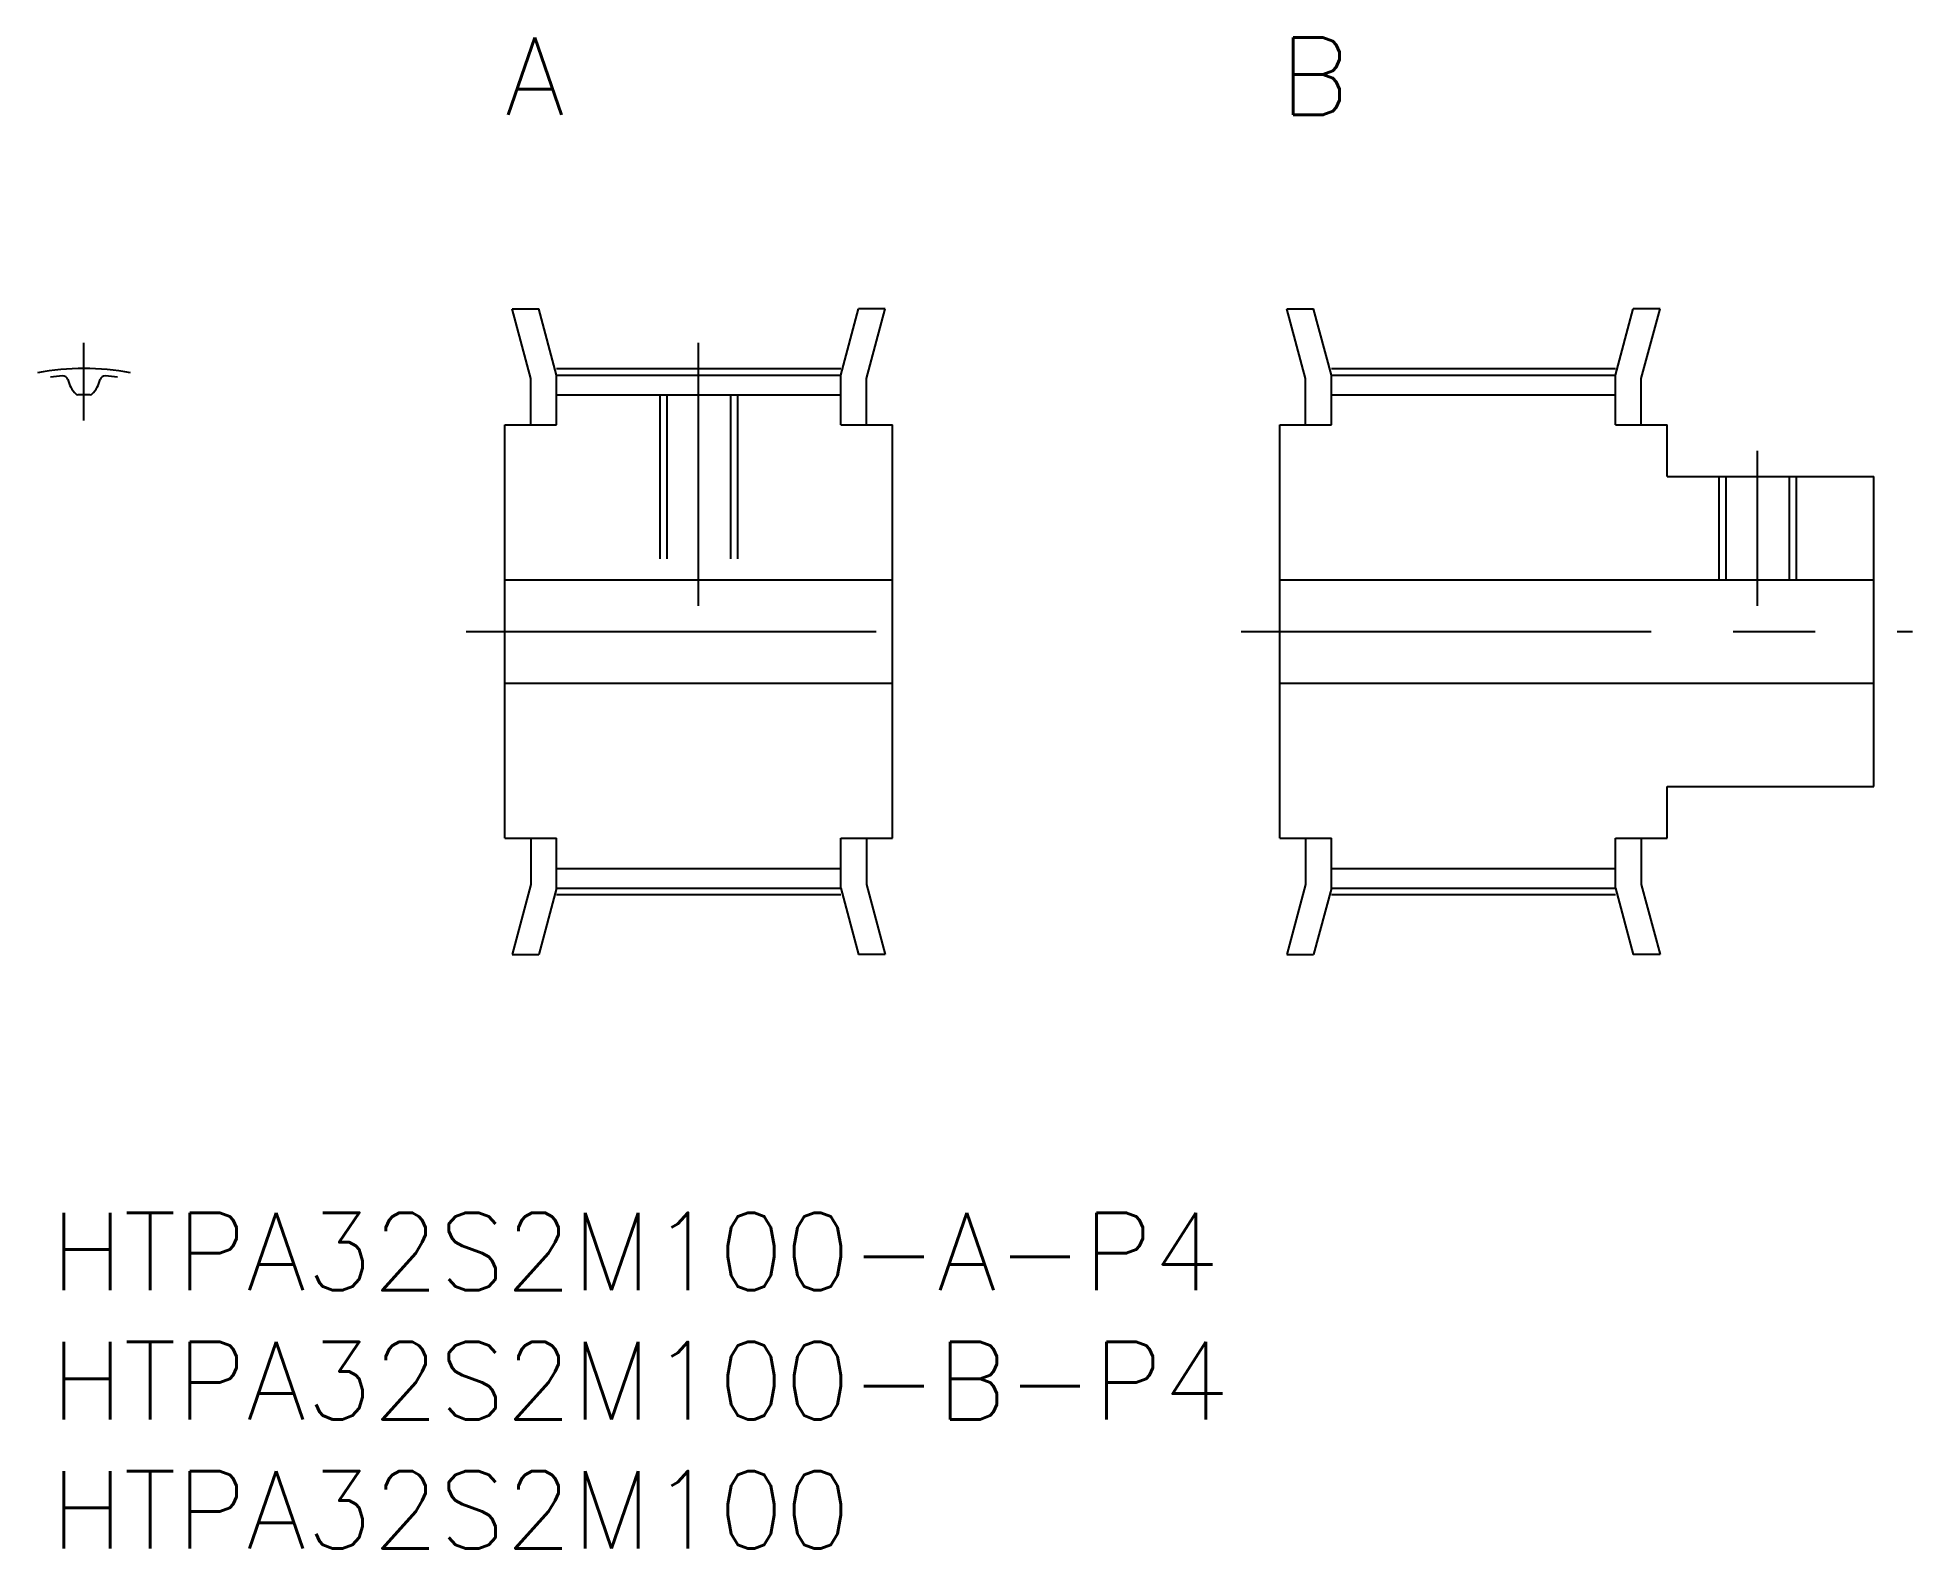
# Model space of a CAD drawing. Extents: x -0.5 to 72.1, y -13 to 45.5.
import ezdxf

# ---------------------------------------------------------------- set-up
doc = ezdxf.new("R2010")
doc.units = 0
doc.header["$LTSCALE"] = 0.5
doc.linetypes.add('CENTER', pattern=[50.8, 31.75, -6.35, 6.35, -6.35])
doc.linetypes.add('DASHED', pattern=[19.05, 12.7, -6.35])
for name, color, linetype in [('MSM_CENTER', 1, 'CENTER'), ('MSM_CONTINUOUS', 7, 'CONTINUOUS'), ('MSM_DASHED', 4, 'DASHED'), ('MSM_PART_NUMBER', 7, 'CONTINUOUS')]:
    doc.layers.add(name, color=color, linetype=linetype)
doc.styles.get("Standard").update_dxf_attribs({"font": 'txt.shx', "height": 1, "bigfont": 'bigfont.shx'})

# ---------------------------------------------------------------- blocks, each defined once
blk = doc.blocks.new('*U11')
at = {"layer": 'MSM_PART_NUMBER'}
blk.add_text('HTPA32S2M100-A-P4', height=3, dxfattribs=at).set_placement((0, -3))
blk = doc.blocks.new('*U12')
at = {"layer": 'MSM_PART_NUMBER'}
blk.add_text('HTPA32S2M100-B-P4', height=3, dxfattribs=at).set_placement((0, -8))
blk = doc.blocks.new('*U13')
at = {"layer": 'MSM_PART_NUMBER'}
blk.add_text('HTPA32S2M100', height=3, dxfattribs=at).set_placement((0, -13))

msp = doc.modelspace()

# ---------------------------------------------------------------- linework, layer by layer
at = {"layer": 'MSM_CENTER'}
for p, q in [((1.3, 30.67), (1.3, 33.684)), ((25.1, 23.5), (25.1, 33.685)), ((19.6, 32.685), (30.6, 32.685)), ((49.6, 32.685), (60.6, 32.685)), ((66.1, 23.5), (66.1, 29.5)), ((16.1, 22.5), (34.1, 22.5)), ((46.1, 22.5), (72.1, 22.5)), ((19.6, 12.315), (30.6, 12.315)), ((49.6, 12.315), (60.6, 12.315))]:
    msp.add_line(p, q, dxfattribs=at)
msp.add_arc((1.3, 22.5), 10.184, 79.81961, 100.18039, dxfattribs=at)
at = {"layer": 'MSM_CONTINUOUS'}
for p, q in [((18.6, 32.298), (17.876, 35)), ((17.876, 35), (18.911, 35)), ((19.6, 32.43), (18.911, 35)), ((30.6, 32.43), (31.289, 35)), ((32.324, 35), (31.289, 35)), ((31.6, 32.298), (32.324, 35)), ((48.6, 32.298), (47.876, 35)), ((47.876, 35), (48.911, 35)), ((49.6, 32.43), (48.911, 35)), ((60.6, 32.43), (61.289, 35)), ((62.324, 35), (61.289, 35)), ((61.6, 32.298), (62.324, 35)), ((18.6, 30.5), (18.6, 32.298)), ((19.6, 30.5), (19.6, 32.43)), ((19.6, 32.43), (30.6, 32.43)), ((30.6, 30.5), (30.6, 32.43)), ((31.6, 30.5), (31.6, 32.298)), ((48.6, 30.5), (48.6, 32.298)), ((49.6, 30.5), (49.6, 32.43)), ((49.6, 32.43), (60.6, 32.43)), ((60.6, 30.5), (60.6, 32.43)), ((61.6, 30.5), (61.6, 32.298)), ((19.6, 31.67), (30.6, 31.67)), ((49.6, 31.67), (60.6, 31.67)), ((17.6, 14.5), (17.6, 30.5)), ((17.6, 30.5), (19.6, 30.5)), ((30.6, 30.5), (32.6, 30.5)), ((32.6, 14.5), (32.6, 30.5)), ((47.6, 14.5), (47.6, 30.5)), ((47.6, 30.5), (49.6, 30.5)), ((60.6, 30.5), (62.6, 30.5)), ((62.6, 28.5), (62.6, 30.5)), ((62.6, 28.5), (70.6, 28.5)), ((70.6, 16.5), (70.6, 28.5)), ((17.6, 24.5), (32.6, 24.5)), ((47.6, 24.5), (70.6, 24.5)), ((32.6, 22.5), (32.6, 22.5)), ((17.6, 20.5), (32.6, 20.5)), ((47.6, 20.5), (70.6, 20.5)), ((32.6, 18.5), (32.6, 18.5)), ((62.6, 16.5), (70.6, 16.5)), ((62.6, 14.5), (62.6, 16.5)), ((17.6, 14.5), (19.6, 14.5)), ((18.6, 14.5), (18.6, 12.702)), ((19.6, 12.57), (19.6, 14.5)), ((30.6, 12.57), (30.6, 14.5)), ((30.6, 14.5), (32.6, 14.5)), ((31.6, 14.5), (31.6, 12.702)), ((47.6, 14.5), (49.6, 14.5)), ((48.6, 14.5), (48.6, 12.702)), ((49.6, 12.57), (49.6, 14.5)), ((60.6, 12.57), (60.6, 14.5)), ((60.6, 14.5), (62.6, 14.5)), ((61.6, 14.5), (61.6, 12.702)), ((19.6, 13.33), (30.6, 13.33)), ((49.6, 13.33), (60.6, 13.33)), ((18.6, 12.702), (17.876, 10)), ((19.6, 12.57), (18.911, 10)), ((19.6, 12.57), (30.6, 12.57)), ((30.6, 12.57), (31.289, 10)), ((31.6, 12.702), (32.324, 10)), ((48.6, 12.702), (47.876, 10)), ((49.6, 12.57), (48.911, 10)), ((49.6, 12.57), (60.6, 12.57)), ((60.6, 12.57), (61.289, 10)), ((61.6, 12.702), (62.324, 10)), ((17.876, 10), (18.911, 10)), ((32.324, 10), (31.289, 10)), ((47.876, 10), (48.911, 10)), ((62.324, 10), (61.289, 10))]:
    msp.add_line(p, q, dxfattribs=at)
for centre, radius, start, end in [((1.3, 22.5), 9.93, 94.78421, 97.52255), ((0.488, 32.206), 0.19, 15.14979, 94.78421), ((1.95, 32.602), 1.325, 195.14979, 222.98841), ((0.65, 32.602), 1.325, 317.01159, 344.85021), ((2.112, 32.206), 0.19, 85.21579, 164.85021), ((1.3, 22.5), 9.93, 82.47745, 85.21579), ((1.054, 31.767), 0.1, 222.98841, 271.52113), ((1.3, 22.5), 9.17, 88.47887, 91.52113), ((1.546, 31.767), 0.1, 268.47887, 317.01159)]:
    msp.add_arc(centre, radius, start, end, dxfattribs=at)
at = {"layer": 'MSM_DASHED'}
for p, q in [((23.6, 31.67), (23.6, 24.5)), ((23.87, 31.67), (23.87, 24.5)), ((26.329, 31.67), (26.329, 24.5)), ((26.6, 31.67), (26.6, 24.5)), ((64.6, 28.5), (64.6, 24.5)), ((64.871, 28.5), (64.871, 24.5)), ((67.33, 28.5), (67.33, 24.5)), ((67.6, 28.5), (67.6, 24.5))]:
    msp.add_line(p, q, dxfattribs=at)

# ---------------------------------------------------------------- block references
at = {"layer": 'MSM_CONTINUOUS'}
for name in ['*U11', '*U12', '*U13']:
    msp.add_blockref(name, (0, 0), dxfattribs=at)

# ---------------------------------------------------------------- texts
at = {"layer": 'MSM_PART_NUMBER'}
for s, p in [('A', (17.6, 42.5)), ('B', (47.6, 42.5))]:
    msp.add_text(s, height=3, dxfattribs=at).set_placement(p)

doc.saveas('drawing.dxf')
